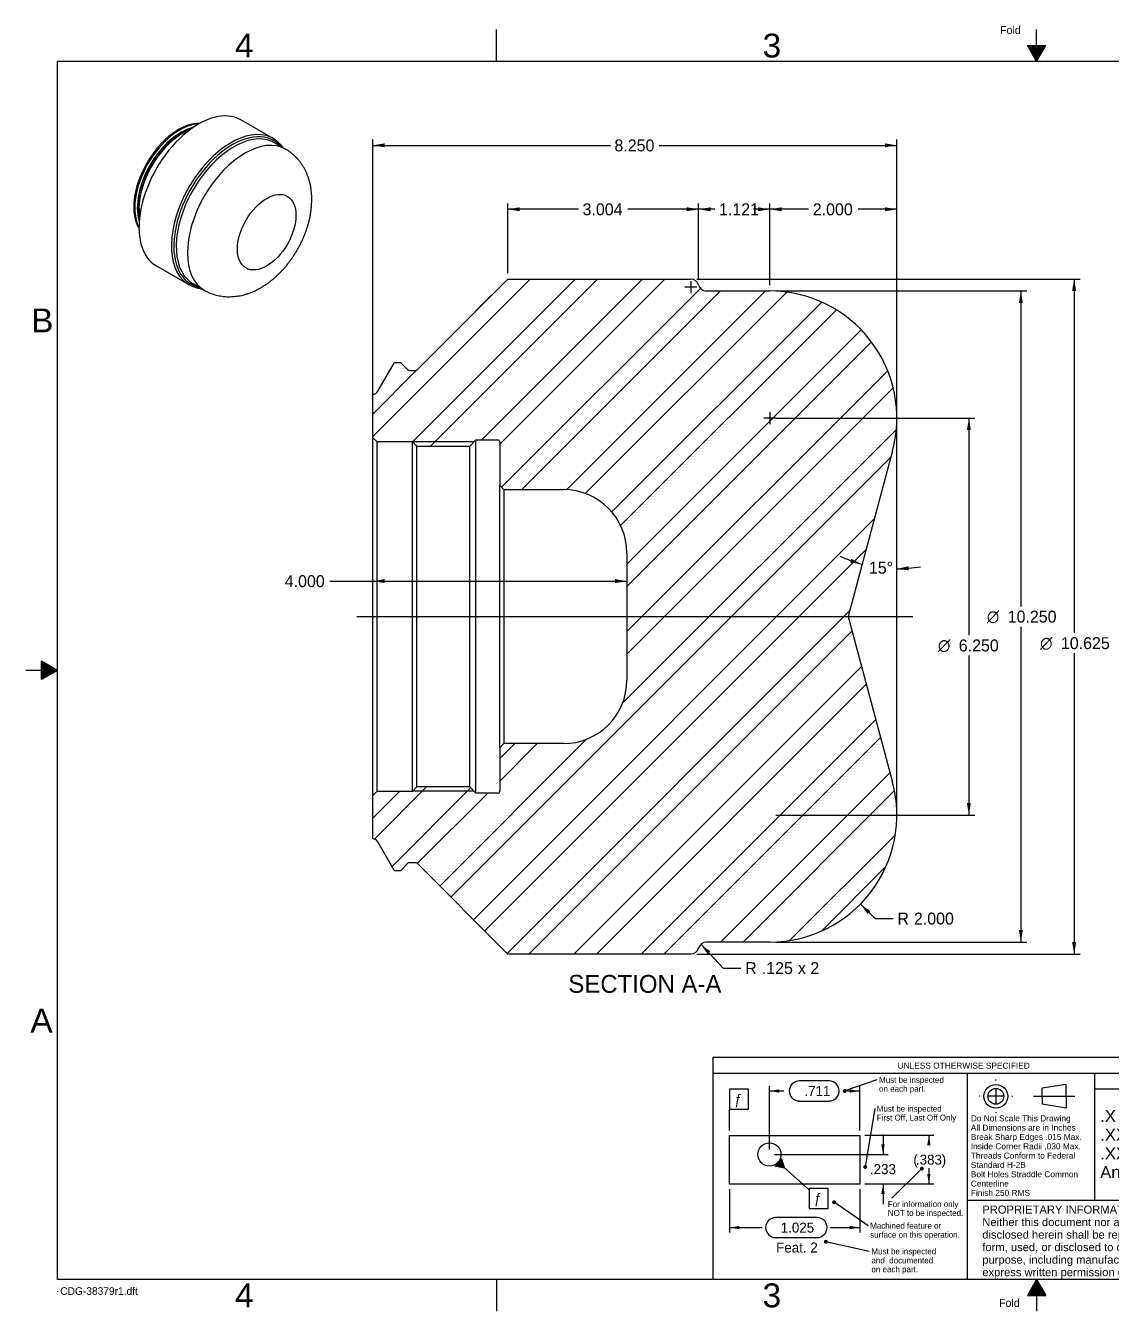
# Model space of a CAD drawing. Header units: inches. Extents: x 0.5 to 16.5, y 0.5 to 10.6.
# Drawn here: x 0.54 to 9.1, y 0.46 to 10.58 of the extents above; entities that cross this region are included whole.
import ezdxf
from ezdxf.enums import TextEntityAlignment as Align
from ezdxf.lldxf.tags import DXFTag

# ---------------------------------------------------------------- set-up
doc = ezdxf.new("R2010")
doc.units = ezdxf.units.IN
doc.header["$MEASUREMENT"] = 0
doc.layers.add('CDG-38379R1', color=7, linetype='Continuous')
doc.layers.add('Default', color=7, linetype='Continuous')
doc.styles.add('SEACAD_Arial', font='arial.ttf')
doc.styles.add('SEACAD_Solid_Edge_ANSI', font='seans.ttf')
doc.styles.add('SEACAD_Solid_Edge_ANSI1_Symbols', font='semeca1.ttf')
tags = doc.linetypes.add('CENTER2', pattern=[1.125, 0.75, -0.125, 0.125, -0.125]).pattern_tags.tags
tags[10:11] = [DXFTag(74, 4), DXFTag(75, 0), DXFTag(340, '0'), DXFTag(46, 0.0), DXFTag(50, 0.0), DXFTag(44, 0.0), DXFTag(45, 0.0)]
tags[8:9] = [DXFTag(74, 4), DXFTag(75, 0), DXFTag(340, '0'), DXFTag(46, 0.0), DXFTag(50, 0.0), DXFTag(44, 0.0), DXFTag(45, 0.0)]
tags[6:7] = [DXFTag(74, 4), DXFTag(75, 0), DXFTag(340, '0'), DXFTag(46, 0.0), DXFTag(50, 0.0), DXFTag(44, 0.0), DXFTag(45, 0.0)]
tags[4:5] = [DXFTag(74, 4), DXFTag(75, 0), DXFTag(340, '0'), DXFTag(46, 0.0), DXFTag(50, 0.0), DXFTag(44, 0.0), DXFTag(45, 0.0)]
tags = doc.linetypes.add('HIDDEN2', pattern=[0.1875, 0.125, -0.0625]).pattern_tags.tags
tags[6:7] = [DXFTag(74, 4), DXFTag(75, 0), DXFTag(340, '0'), DXFTag(46, 0.0), DXFTag(50, 0.0), DXFTag(44, 0.0), DXFTag(45, 0.0)]
tags[4:5] = [DXFTag(74, 4), DXFTag(75, 0), DXFTag(340, '0'), DXFTag(46, 0.0), DXFTag(50, 0.0), DXFTag(44, 0.0), DXFTag(45, 0.0)]
doc.dimstyles.new('ANSI', dxfattribs={"dimtxt": 0.094, "dimasz": 0.094, "dimexe": 0.047, "dimexo": 0.047, "dimgap": 0.047, "dimtad": 0, "dimtih": 1, "dimtoh": 1, "dimdec": 3, "dimlfac": 2, "dimzin": 4, "dimdsep": 46, "dimtxsty": 'SEACAD_Solid_Edge_ANSI', "dimblk1": '_SE_FILLED', "dimblk2": '_SE_FILLED', "dimsah": 1, "dimcen": 0.047, "dimadec": 0, "dimazin": 0, "dimtfac": 1, "dimtdec": 3, "dimtofl": 0, "dimtmove": 0, "dimatfit": 3, "dimfxl": 0, "dimtolj": 1, "dimtzin": 4, "dimarcsym": 0})

# ---------------------------------------------------------------- blocks, each defined once
blk = doc.blocks.new('SEANNOT_GROUP')
at = {"layer": 'Default', "color": 7, "linetype": 'CENTER2'}
for p, q in [((6.401, 7.534), (6.401, 7.44)), ((6.448, 7.487), (6.354, 7.487))]:
    blk.add_line(p, q, dxfattribs=at)
blk = doc.blocks.new('SEANNOT_GROUP1')
at = {"layer": 'Default', "color": 7, "linetype": 'CENTER2'}
blk.add_line((3.151, 5.924), (7.526, 5.924), dxfattribs=at)
blk = doc.blocks.new('SEANNOT_GROUP2')
at = {"layer": 'Default', "color": 7, "linetype": 'CENTER2'}
for p, q in [((5.826, 8.518), (5.732, 8.518)), ((5.779, 8.565), (5.779, 8.471))]:
    blk.add_line(p, q, dxfattribs=at)
blk = doc.blocks.new('SE4')
at = {"layer": 'CDG-38379R1', "linetype": 'Continuous'}
h = blk.add_hatch(dxfattribs=at)
h.set_pattern_fill('ANSI32', angle=9e-06, style=0)
edge = h.paths.add_edge_path()
edge.add_line((3.623, 4.583), (3.588, 4.548))
edge.add_line((3.588, 4.548), (3.307, 4.548))
edge.add_line((3.307, 4.548), (3.276, 4.517))
edge.add_line((3.276, 4.517), (3.276, 4.174))
edge.add_arc((3.276, 4.127), 0.0469, 30, 90, ccw=False)
edge.add_line((3.316, 4.151), (3.447, 3.924))
edge.add_line((3.447, 3.924), (3.494, 3.924))
edge.add_line((3.494, 3.924), (3.552, 3.982))
edge.add_arc((3.563, 3.971), 0.0156, 90, 135, ccw=False)
edge.add_line((3.563, 3.987), (3.613, 3.987))
edge.add_arc((3.613, 3.971), 0.0156, 45, 90, ccw=False)
edge.add_line((3.624, 3.982), (4.338, 3.268))
edge.add_line((4.338, 3.268), (5.779, 3.268))
edge.add_arc((5.779, 3.331), 0.0625, 270, 345.5225)
edge.add_arc((5.901, 3.299), 0.0625, 90, 165.5225, ccw=False)
edge.add_line((5.901, 3.362), (6.401, 3.362))
edge.add_arc((6.401, 4.362), 1, 270, 375)
edge.add_line((7.366, 4.621), (7.017, 5.924))
edge.add_line((7.017, 5.924), (7.366, 7.228))
edge.add_arc((6.401, 7.487), 1, 345, 450)
edge.add_line((6.401, 8.487), (5.901, 8.487))
edge.add_arc((5.901, 8.549), 0.0625, 194.4775, 270, ccw=False)
edge.add_arc((5.779, 8.518), 0.0625, 14.4775, 90)
edge.add_line((5.779, 8.581), (4.338, 8.581))
edge.add_line((4.338, 8.581), (3.624, 7.866))
edge.add_arc((3.613, 7.877), 0.0156, 270, 315, ccw=False)
edge.add_line((3.613, 7.862), (3.563, 7.862))
edge.add_arc((3.563, 7.877), 0.0156, 225, 270, ccw=False)
edge.add_line((3.552, 7.866), (3.494, 7.924))
edge.add_line((3.494, 7.924), (3.447, 7.924))
edge.add_line((3.447, 7.924), (3.316, 7.698))
edge.add_arc((3.276, 7.721), 0.0469, 270, 330, ccw=False)
edge.add_line((3.276, 7.674), (3.276, 7.332))
edge.add_line((3.276, 7.332), (3.307, 7.301))
edge.add_line((3.307, 7.301), (3.588, 7.301))
edge.add_line((3.588, 7.301), (3.623, 7.266))
edge.add_line((3.623, 7.266), (4.039, 7.266))
edge.add_line((4.039, 7.266), (4.088, 7.315))
edge.add_line((4.088, 7.315), (4.26, 7.315))
edge.add_arc((4.26, 7.299), 0.0156, 0, 90, ccw=False)
edge.add_line((4.276, 7.299), (4.276, 6.956))
edge.add_line((4.276, 6.956), (4.307, 6.924))
edge.add_line((4.307, 6.924), (4.776, 6.924))
edge.add_arc((4.776, 6.424), 0.5, 0, 90, ccw=False)
edge.add_line((5.276, 6.424), (5.276, 5.424))
edge.add_arc((4.776, 5.424), 0.5, 270, 360, ccw=False)
edge.add_line((4.776, 4.924), (4.307, 4.924))
edge.add_line((4.307, 4.924), (4.276, 4.893))
edge.add_line((4.276, 4.893), (4.276, 4.549))
edge.add_arc((4.26, 4.549), 0.0156, 270, 360, ccw=False)
edge.add_line((4.26, 4.534), (4.088, 4.534))
edge.add_line((4.088, 4.534), (4.039, 4.583))
edge.add_line((4.039, 4.583), (3.623, 4.583))
at = {"layer": 'CDG-38379R1', "color": 7, "linetype": 'Continuous'}
for p, q in [((3.624, 7.866), (4.338, 8.581)), ((4.338, 8.581), (5.779, 8.581)), ((5.901, 8.487), (6.401, 8.487)), ((3.316, 7.698), (3.447, 7.924)), ((3.447, 7.924), (3.494, 7.924)), ((3.494, 7.924), (3.552, 7.866)), ((3.563, 7.862), (3.613, 7.862)), ((3.276, 7.332), (3.276, 7.674)), ((7.401, 4.362), (7.401, 7.487)), ((3.276, 4.517), (3.276, 7.332)), ((3.307, 7.301), (3.276, 7.332)), ((3.307, 7.301), (3.307, 4.548)), ((3.307, 7.301), (3.588, 7.301)), ((3.588, 4.548), (3.588, 7.301)), ((3.588, 7.301), (3.623, 7.266)), ((4.039, 7.266), (4.088, 7.315)), ((4.088, 4.534), (4.088, 7.315)), ((4.088, 7.315), (4.26, 7.315)), ((4.276, 7.299), (4.276, 6.956)), ((3.623, 4.583), (3.623, 7.266)), ((3.623, 7.266), (4.039, 7.266)), ((4.039, 4.583), (4.039, 7.266)), ((7.366, 7.228), (7.017, 5.924)), ((4.276, 4.893), (4.276, 6.956)), ((4.307, 6.924), (4.276, 6.956)), ((4.307, 6.924), (4.307, 4.924)), ((4.307, 6.924), (4.776, 6.924)), ((5.276, 6.424), (5.276, 5.424)), ((7.017, 5.924), (7.366, 4.621)), ((4.276, 4.893), (4.307, 4.924)), ((4.276, 4.893), (4.276, 4.549)), ((4.776, 4.924), (4.307, 4.924)), ((3.623, 4.583), (3.588, 4.548)), ((4.039, 4.583), (3.623, 4.583)), ((4.088, 4.534), (4.039, 4.583)), ((3.276, 4.517), (3.307, 4.548)), ((3.276, 4.174), (3.276, 4.517)), ((3.588, 4.548), (3.307, 4.548)), ((4.26, 4.534), (4.088, 4.534)), ((3.447, 3.924), (3.316, 4.151)), ((3.552, 3.982), (3.494, 3.924)), ((3.613, 3.987), (3.563, 3.987)), ((4.338, 3.268), (3.624, 3.982)), ((3.494, 3.924), (3.447, 3.924)), ((6.401, 3.362), (5.901, 3.362)), ((5.779, 3.268), (4.338, 3.268))]:
    blk.add_line(p, q, dxfattribs=at)
at = {"layer": 'CDG-38379R1', "color": 7, "linetype": 'HIDDEN2'}
for p, q in [((4.072, 7.299), (3.589, 7.299)), ((4.072, 4.549), (3.589, 4.549))]:
    blk.add_line(p, q, dxfattribs=at)
at = {"layer": 'CDG-38379R1', "color": 7, "linetype": 'Continuous'}
for centre, radius, start, end in [((5.779, 8.518), 0.0625, 14.4775, 90), ((5.901, 8.549), 0.0625, 194.4775, 270), ((6.401, 7.487), 1, 345, 90), ((3.563, 7.877), 0.0156, 225, 270), ((3.613, 7.877), 0.0156, 270, 315), ((3.276, 7.721), 0.0469, 270, 330), ((4.26, 7.299), 0.0156, 0, 90), ((4.776, 6.424), 0.5, 0, 90), ((4.776, 5.424), 0.5, 270, 360), ((6.401, 4.362), 1, 270, 15), ((4.26, 4.549), 0.0156, 270, 0), ((3.276, 4.127), 0.0469, 30, 90), ((3.563, 3.971), 0.0156, 90, 135), ((3.613, 3.971), 0.0156, 45, 90), ((5.901, 3.299), 0.0625, 90, 165.5225), ((5.779, 3.331), 0.0625, 270, 345.5225)]:
    blk.add_arc(centre, radius, start, end, dxfattribs=at)
blk = doc.blocks.new('DMBLK1')
at = {"layer": 'Default', "linetype": 'Continuous'}
for points in [[(7.033, 6.349), (7.127, 6.336), (7.042, 6.379)], [(7.494, 6.32), (7.401, 6.3), (7.495, 6.288)]]:
    blk.add_hatch(color=7, dxfattribs=at).paths.add_polyline_path(points)
at = {"layer": 'Default', "color": 7, "linetype": 'Continuous'}
for start, end in [(244.7944, 255), (270, 280.2056)]:
    blk.add_arc((7.401, 7.355), 1.055, start, end, dxfattribs=at)
at = {"layer": 'Default', "color": 7, "linetype": 'Continuous', "style": 'SEACAD_Solid_Edge_ANSI'}
blk.add_text('15°', height=0.094, dxfattribs=at).set_placement((7.181, 6.356), align=Align.TOP_LEFT)
blk = doc.blocks.new('_SE_FILLED')
at = {"color": 0}
blk.add_line((0, 0), (-1, 0), dxfattribs=at)
blk.add_solid([(0, 0), (-1, -0.1665), (-1, 0.1665), (0, 0)], dxfattribs=at)
blk = doc.blocks.new('GDimGGroup')
at = {"layer": 'Default', "linetype": 'Continuous'}
for points in [[(7.983, 7.393), (7.968, 7.487), (7.952, 7.393)], [(7.983, 4.456), (7.952, 4.456), (7.968, 4.362)]]:
    blk.add_hatch(color=7, dxfattribs=at).paths.add_polyline_path(points)
at = {"layer": 'Default', "color": 7, "linetype": 'Continuous'}
for p, q in [((6.448, 7.487), (8.015, 7.487)), ((7.968, 7.487), (7.968, 5.777)), ((7.968, 5.617), (7.968, 4.362)), ((6.448, 4.362), (8.015, 4.362))]:
    blk.add_line(p, q, dxfattribs=at)
for s, style, p in [('O', 'SEACAD_Solid_Edge_ANSI1_Symbols', (7.724, 5.744)), ('6.250', 'SEACAD_Solid_Edge_ANSI', (7.888, 5.744))]:
    blk.add_text(s, height=0.094, dxfattribs=dict(at, style=style)).set_placement(p, align=Align.TOP_LEFT)
blk = doc.blocks.new('GDimGGroup1')
at = {"layer": 'Default', "linetype": 'Continuous'}
for points in [[(8.392, 8.393), (8.377, 8.487), (8.361, 8.393)], [(8.392, 3.456), (8.361, 3.456), (8.377, 3.362)]]:
    blk.add_hatch(color=7, dxfattribs=at).paths.add_polyline_path(points)
at = {"layer": 'Default', "color": 7, "linetype": 'Continuous'}
for p, q in [((6.448, 8.487), (8.424, 8.487)), ((8.377, 8.487), (8.377, 6.004)), ((8.377, 5.844), (8.377, 3.362)), ((6.448, 3.362), (8.424, 3.362))]:
    blk.add_line(p, q, dxfattribs=at)
for s, style, p in [('O', 'SEACAD_Solid_Edge_ANSI1_Symbols', (8.109, 5.971)), ('10.250', 'SEACAD_Solid_Edge_ANSI', (8.273, 5.971))]:
    blk.add_text(s, height=0.094, dxfattribs=dict(at, style=style)).set_placement(p, align=Align.TOP_LEFT)
blk = doc.blocks.new('DMBLK2')
at = {"layer": 'Default', "linetype": 'Continuous'}
blk.add_hatch(color=7, dxfattribs=at).paths.add_polyline_path([(5.911, 3.266), (5.933, 3.287), (5.858, 3.345)])
at = {"layer": 'Default', "color": 7, "linetype": 'Continuous'}
for q in [(5.858, 3.345), (6.174, 3.157)]:
    blk.add_line((6.033, 3.157), q, dxfattribs=at)
at = {"layer": 'Default', "color": 7, "linetype": 'Continuous', "style": 'SEACAD_Solid_Edge_ANSI'}
for s, p in [('R', (6.207, 3.204)), ('.125', (6.338, 3.204)), ('x 2', (6.622, 3.204))]:
    blk.add_text(s, height=0.094, dxfattribs=at).set_placement(p, align=Align.TOP_LEFT)
blk = doc.blocks.new('DMBLK3')
at = {"layer": 'Default', "linetype": 'Continuous'}
blk.add_hatch(color=7, dxfattribs=at).paths.add_polyline_path([(7.192, 3.606), (7.114, 3.661), (7.17, 3.584)])
at = {"layer": 'Default', "color": 7, "linetype": 'Continuous'}
for p, q in [((7.114, 3.661), (7.231, 3.547)), ((7.231, 3.547), (7.372, 3.547))]:
    blk.add_line(p, q, dxfattribs=at)
at = {"layer": 'Default', "color": 7, "linetype": 'Continuous', "style": 'SEACAD_Solid_Edge_ANSI'}
for s, p in [('R', (7.405, 3.594)), ('2.000', (7.535, 3.594))]:
    blk.add_text(s, height=0.094, dxfattribs=at).set_placement(p, align=Align.TOP_LEFT)
blk = doc.blocks.new('SE5')
at = {"layer": 'CDG-38379R1', "color": 7, "linetype": 'Continuous'}
for p, q in [((2.492, 9.687), (2.237, 9.834)), ((1.905, 9.801), (1.779, 9.728)), ((2.59, 9.603), (2.502, 9.654)), ((1.436, 9.134), (1.436, 8.988)), ((1.573, 8.684), (1.828, 8.537)), ((1.861, 8.545), (1.95, 8.494))]:
    blk.add_line(p, q, dxfattribs=at)
for centre, major_axis, start_param, end_param in [((1.905, 9.259), (0.332, 0.575), 0, 3.141593), ((1.748, 9.35), (0.25, 0.433), 0.295411, 2.846182), ((1.756, 9.345), (0.25, 0.433), 0.348928, 2.792664), ((1.766, 9.339), (-0.243, -0.42), 3.654505, 5.770272), ((1.768, 9.338), (0.242, 0.419), 0.544325, 2.597267), ((1.777, 9.333), (-0.242, -0.419), 3.845231, 5.579546), ((1.779, 9.332), (0.243, 0.42), 0.785398, 2.356194), ((2.16, 9.112), (-0.332, -0.575), 3.197977, 6.22291), ((2.182, 9.099), (0.32, 0.555), 0.058104, 3.086216), ((2.171, 9.106), (0.326, 0.565), 0, 3.331425), ((2.27, 9.048), (0.32, 0.555), 0.000075, 3.141604), ((2.16, 9.112), (-0.332, -0.575), 3.080932, 3.197977), ((2.182, 9.099), (0.32, 0.555), 0, 0.058104), ((2.171, 9.106), (0.326, 0.565), 6.093353, 6.283185), ((2.16, 9.112), (-0.332, -0.575), 6.22291, 6.283185), ((2.16, 9.112), (-0.332, -0.575), 0, 0.057857), ((2.182, 9.099), (0.32, 0.555), 3.086216, 3.141593)]:
    blk.add_ellipse(centre, major_axis=major_axis, ratio=0.57735, start_param=start_param, end_param=end_param, dxfattribs=at)
blk.add_ellipse((2.441, 8.95), major_axis=(0.163, 0.282), ratio=0.57735, dxfattribs=at)
for points, knots in [([(2.57, 9.615), (2.567, 9.619), (2.561, 9.627), (2.551, 9.639), (2.539, 9.651), (2.527, 9.663), (2.518, 9.67), (2.513, 9.673), (2.513, 9.674)], [0.93350471, 0.93350471, 0.93350471, 0.93350471, 0.94334354, 0.95735259, 0.97132362, 0.98525896, 0.99916335, 1, 1, 1, 1]), ([(2.796, 9.208), (2.796, 9.214), (2.796, 9.227), (2.795, 9.25), (2.792, 9.276), (2.789, 9.301), (2.784, 9.326), (2.778, 9.351), (2.771, 9.374), (2.763, 9.397), (2.754, 9.419), (2.744, 9.441), (2.732, 9.461), (2.72, 9.48), (2.707, 9.499), (2.693, 9.517), (2.679, 9.533), (2.663, 9.549), (2.647, 9.563), (2.63, 9.577), (2.613, 9.589), (2.599, 9.598), (2.592, 9.602), (2.59, 9.603)], [0, 0, 0, 0, 0.032822, 0.088241, 0.143543, 0.198421, 0.252754, 0.306445, 0.359423, 0.411648, 0.463109, 0.513816, 0.563802, 0.613109, 0.661793, 0.70991, 0.757521, 0.804688, 0.851471, 0.897932, 0.944129, 0.990122, 1, 1, 1, 1]), ([(1.95, 8.494), (1.955, 8.49), (1.966, 8.484), (1.985, 8.475), (2.004, 8.467), (2.025, 8.46), (2.045, 8.454), (2.066, 8.45), (2.087, 8.446), (2.109, 8.443), (2.13, 8.442), (2.152, 8.442), (2.174, 8.443), (2.197, 8.445), (2.219, 8.448), (2.242, 8.452), (2.264, 8.458), (2.287, 8.464), (2.31, 8.472), (2.332, 8.481), (2.355, 8.492), (2.378, 8.503), (2.4, 8.516), (2.422, 8.53), (2.444, 8.544), (2.466, 8.56), (2.487, 8.577), (2.507, 8.594), (2.527, 8.613), (2.547, 8.632), (2.566, 8.652), (2.584, 8.673), (2.602, 8.694), (2.619, 8.716), (2.635, 8.738), (2.651, 8.761), (2.666, 8.785), (2.681, 8.808), (2.694, 8.833), (2.707, 8.857), (2.719, 8.882), (2.731, 8.908), (2.741, 8.934), (2.751, 8.96), (2.76, 8.986), (2.768, 9.012), (2.775, 9.039), (2.781, 9.066), (2.786, 9.092), (2.79, 9.119), (2.793, 9.146), (2.795, 9.173), (2.796, 9.194), (2.796, 9.205), (2.796, 9.208)], [0, 0, 0, 0, 0.014603, 0.031789, 0.048959, 0.066135, 0.083338, 0.100594, 0.117925, 0.135356, 0.152912, 0.170617, 0.188497, 0.206574, 0.224872, 0.243409, 0.262202, 0.281258, 0.300582, 0.320164, 0.339991, 0.360035, 0.380263, 0.400637, 0.421116, 0.441658, 0.462225, 0.482781, 0.503307, 0.523788, 0.544217, 0.564591, 0.584912, 0.605185, 0.625418, 0.645619, 0.665798, 0.685967, 0.706138, 0.72632, 0.746524, 0.766761, 0.787044, 0.807384, 0.827792, 0.848276, 0.868843, 0.889498, 0.910241, 0.931066, 0.951963, 0.972913, 0.993883, 1, 1, 1, 1]), ([(1.849, 8.526), (1.852, 8.525), (1.86, 8.521), (1.875, 8.516), (1.891, 8.511), (1.908, 8.508), (1.921, 8.506), (1.928, 8.506), (1.929, 8.505)], [0, 0, 0, 0, 0.00902627, 0.02289465, 0.03678049, 0.05069191, 0.06463501, 0.06748329, 0.06748329, 0.06748329, 0.06748329])]:
    blk.add_open_spline(points, degree=3, knots=knots, dxfattribs=at)
blk = doc.blocks.new('GDimGGroup2')
at = {"layer": 'Default', "linetype": 'Continuous'}
for points in [[(8.812, 8.487), (8.796, 8.581), (8.78, 8.487)], [(8.812, 3.362), (8.78, 3.362), (8.796, 3.268)]]:
    blk.add_hatch(color=7, dxfattribs=at).paths.add_polyline_path(points)
at = {"layer": 'Default', "color": 7, "linetype": 'Continuous'}
for p, q in [((5.826, 8.581), (8.843, 8.581)), ((8.796, 8.581), (8.796, 5.795)), ((8.796, 5.635), (8.796, 3.268)), ((5.826, 3.268), (8.843, 3.268))]:
    blk.add_line(p, q, dxfattribs=at)
for s, style, p in [('O', 'SEACAD_Solid_Edge_ANSI1_Symbols', (8.528, 5.762)), ('10.625', 'SEACAD_Solid_Edge_ANSI', (8.692, 5.762))]:
    blk.add_text(s, height=0.094, dxfattribs=dict(at, style=style)).set_placement(p, align=Align.TOP_LEFT)
blk = doc.blocks.new('DMBLK4')
at = {"layer": 'Default', "linetype": 'Continuous'}
for points in [[(6.495, 9.146), (6.401, 9.13), (6.495, 9.115)], [(7.307, 9.146), (7.307, 9.115), (7.401, 9.13)]]:
    blk.add_hatch(color=7, dxfattribs=at).paths.add_polyline_path(points)
at = {"layer": 'Default', "color": 7, "linetype": 'Continuous'}
for p, q in [((6.401, 8.534), (6.401, 9.177)), ((6.706, 9.13), (6.401, 9.13)), ((7.401, 9.13), (7.095, 9.13)), ((7.401, 7.534), (7.401, 9.177))]:
    blk.add_line(p, q, dxfattribs=at)
at = {"layer": 'Default', "color": 7, "linetype": 'Continuous', "style": 'SEACAD_Solid_Edge_ANSI'}
blk.add_text('2.000', height=0.094, dxfattribs=at).set_placement((6.739, 9.177), align=Align.TOP_LEFT)
blk = doc.blocks.new('DMBLK5')
at = {"layer": 'Default', "linetype": 'Continuous'}
for points in [[(5.934, 9.146), (5.84, 9.13), (5.934, 9.115)], [(6.307, 9.146), (6.307, 9.115), (6.401, 9.13)]]:
    blk.add_hatch(color=7, dxfattribs=at).paths.add_polyline_path(points)
at = {"layer": 'Default', "color": 7, "linetype": 'Continuous'}
for p, q in [((5.84, 8.581), (5.84, 9.177)), ((5.968, 9.13), (5.84, 9.13)), ((6.401, 9.13), (6.272, 9.13)), ((6.401, 8.534), (6.401, 9.177))]:
    blk.add_line(p, q, dxfattribs=at)
at = {"layer": 'Default', "color": 7, "linetype": 'Continuous', "style": 'SEACAD_Solid_Edge_ANSI'}
blk.add_text('1.121', height=0.094, dxfattribs=at).set_placement((6.001, 9.177), align=Align.TOP_LEFT)
blk = doc.blocks.new('DMBLK6')
at = {"layer": 'Default', "linetype": 'Continuous'}
for points in [[(4.432, 9.146), (4.338, 9.13), (4.432, 9.115)], [(5.746, 9.146), (5.746, 9.115), (5.84, 9.13)]]:
    blk.add_hatch(color=7, dxfattribs=at).paths.add_polyline_path(points)
at = {"layer": 'Default', "color": 7, "linetype": 'Continuous'}
for p, q in [((4.338, 8.628), (4.338, 9.177)), ((4.894, 9.13), (4.338, 9.13)), ((5.84, 9.13), (5.284, 9.13)), ((5.84, 8.581), (5.84, 9.177))]:
    blk.add_line(p, q, dxfattribs=at)
at = {"layer": 'Default', "color": 7, "linetype": 'Continuous', "style": 'SEACAD_Solid_Edge_ANSI'}
blk.add_text('3.004', height=0.094, dxfattribs=at).set_placement((4.927, 9.177), align=Align.TOP_LEFT)
blk = doc.blocks.new('DMBLK7')
at = {"layer": 'Default', "linetype": 'Continuous'}
for points in [[(3.37, 9.649), (3.276, 9.633), (3.37, 9.618)], [(7.307, 9.649), (7.307, 9.618), (7.401, 9.633)]]:
    blk.add_hatch(color=7, dxfattribs=at).paths.add_polyline_path(points)
at = {"layer": 'Default', "color": 7, "linetype": 'Continuous'}
for p, q in [((3.276, 7.379), (3.276, 9.68)), ((3.276, 9.633), (5.146, 9.633)), ((5.531, 9.633), (7.401, 9.633)), ((7.401, 7.534), (7.401, 9.68))]:
    blk.add_line(p, q, dxfattribs=at)
at = {"layer": 'Default', "color": 7, "linetype": 'Continuous', "style": 'SEACAD_Solid_Edge_ANSI'}
blk.add_text('8.250', height=0.094, dxfattribs=at).set_placement((5.178, 9.68), align=Align.TOP_LEFT)
blk = doc.blocks.new('DMBLK8')
at = {"layer": 'Default', "linetype": 'Continuous'}
for points in [[(3.37, 6.188), (3.37, 6.219), (3.276, 6.203)], [(5.182, 6.188), (5.276, 6.203), (5.182, 6.219)]]:
    blk.add_hatch(color=7, dxfattribs=at).paths.add_polyline_path(points)
at = {"layer": 'Default', "color": 7, "linetype": 'Continuous'}
blk.add_line((2.939, 6.203), (5.276, 6.203), dxfattribs=at)
at = {"layer": 'Default', "color": 7, "linetype": 'Continuous', "style": 'SEACAD_Solid_Edge_ANSI'}
blk.add_text('4.000', height=0.094, dxfattribs=at).set_placement((2.583, 6.25), align=Align.TOP_LEFT)
blk = doc.blocks.new('SEANNOT_GROUP6')
at = {"layer": 'Default', "color": 7, "linetype": 'Continuous', "style": 'SEACAD_Solid_Edge_ANSI'}
blk.add_text('Fold', height=0.0625, dxfattribs=at).set_placement((8.205, 0.553), align=Align.TOP_LEFT)
blk = doc.blocks.new('SEANNOT_GROUP14')
at = {"layer": 'Default', "color": 7, "linetype": 'Continuous', "style": 'SEACAD_Arial'}
blk.add_text('4', height=0.188, dxfattribs=at).set_placement((2.191, 0.675), align=Align.TOP_LEFT)
blk = doc.blocks.new('SEANNOT_GROUP15')
at = {"layer": 'Default', "color": 7, "linetype": 'Continuous', "style": 'SEACAD_Arial'}
blk.add_text('A', height=0.188, dxfattribs=at).set_placement((0.581, 2.838), align=Align.TOP_LEFT)
blk = doc.blocks.new('SEANNOT_GROUP18')
at = {"layer": 'Default', "color": 7, "linetype": 'Continuous', "style": 'SEACAD_Arial'}
blk.add_text('3', height=0.188, dxfattribs=at).set_placement((6.344, 10.513), align=Align.TOP_LEFT)
blk = doc.blocks.new('SEANNOT_GROUP19')
at = {"layer": 'Default', "color": 7, "linetype": 'Continuous', "style": 'SEACAD_Arial'}
blk.add_text('4', height=0.188, dxfattribs=at).set_placement((2.191, 10.513), align=Align.TOP_LEFT)
blk = doc.blocks.new('SEANNOT_GROUP20')
at = {"layer": 'Default', "color": 7, "linetype": 'Continuous', "style": 'SEACAD_Arial'}
blk.add_text('B', height=0.188, dxfattribs=at).set_placement((0.587, 8.349), align=Align.TOP_LEFT)
blk = doc.blocks.new('SEANNOT_GROUP22')
at = {"layer": 'Default', "color": 7, "linetype": 'Continuous', "style": 'SEACAD_Solid_Edge_ANSI'}
blk.add_text('Fold', height=0.0625, dxfattribs=at).set_placement((8.205, 0.553), align=Align.TOP_LEFT)
blk = doc.blocks.new('SEANNOT_GROUP26')
at = {"layer": 'Default', "color": 7, "linetype": 'Continuous', "style": 'SEACAD_Solid_Edge_ANSI'}
blk.add_text('Fold', height=0.0625, dxfattribs=at).set_placement((8.213, 10.572), align=Align.TOP_LEFT)
blk = doc.blocks.new('SEANNOT_GROUP27')
at = {"layer": 'Default', "color": 7, "linetype": 'Continuous', "style": 'SEACAD_Arial'}
blk.add_text('3', height=0.188, dxfattribs=at).set_placement((6.344, 0.675), align=Align.TOP_LEFT)
blk = doc.blocks.new('SEANNOT_GROUP32')
at = {"layer": 'Default', "color": 7, "linetype": 'Continuous'}
blk.add_lwpolyline([(0.795, 0.615), (0.795, 0.61)], dxfattribs=at)
at = {"layer": 'Default', "color": 7, "linetype": 'Continuous', "style": 'SEACAD_Solid_Edge_ANSI'}
blk.add_text('CDG-38379r1.dft', height=0.06, dxfattribs=at).set_placement((0.816, 0.645), align=Align.TOP_LEFT)
blk = doc.blocks.new('SEANNOT_GROUP35')
at = {"layer": 'Default', "linetype": 'Continuous'}
h = blk.add_hatch(color=7, dxfattribs=at)
edge = h.paths.add_edge_path()
edge.add_ellipse((3.451, 1.002), major_axis=(0.0157, 0), ratio=1, start_angle=0, end_angle=360)
at = {"layer": 'Default', "color": 7, "linetype": 'Continuous'}
blk.add_lwpolyline([(3.718, 0.817), (3.451, 1.002)], dxfattribs=at)
at = {"layer": 'Default', "color": 7, "linetype": 'Continuous', "style": 'SEACAD_Solid_Edge_ANSI'}
for s, p in [('Machined feature or', (3.735, 0.841)), ('surface on this operation.', (3.735, 0.77))]:
    blk.add_text(s, height=0.047, dxfattribs=at).set_placement(p, align=Align.TOP_LEFT)
blk = doc.blocks.new('SEANNOT_GROUP36')
at = {"layer": 'Default', "linetype": 'Continuous'}
h = blk.add_hatch(color=7, dxfattribs=at)
edge = h.paths.add_edge_path()
edge.add_ellipse((3.386, 0.691), major_axis=(0.0157, 0), ratio=1, start_angle=0, end_angle=360)
at = {"layer": 'Default', "color": 7, "linetype": 'Continuous'}
blk.add_lwpolyline([(3.728, 0.615), (3.386, 0.691)], dxfattribs=at)
at = {"layer": 'Default', "color": 7, "linetype": 'Continuous', "style": 'SEACAD_Solid_Edge_ANSI'}
for s, p in [('Must be inspected ', (3.745, 0.639)), ('and  documented ', (3.745, 0.568)), ('on each part.', (3.745, 0.498))]:
    blk.add_text(s, height=0.047, dxfattribs=at).set_placement(p, align=Align.TOP_LEFT)
blk = doc.blocks.new('SEANNOT_GROUP37')
at = {"layer": 'Default', "linetype": 'Continuous'}
h = blk.add_hatch(color=7, dxfattribs=at)
edge = h.paths.add_edge_path()
edge.add_ellipse((3.535, 1.878), major_axis=(0.0157, 0), ratio=1, start_angle=0, end_angle=360)
at = {"layer": 'Default', "color": 7, "linetype": 'Continuous'}
blk.add_lwpolyline([(3.788, 1.966), (3.535, 1.878)], dxfattribs=at)
at = {"layer": 'Default', "color": 7, "linetype": 'Continuous', "style": 'SEACAD_Solid_Edge_ANSI'}
for s, p in [('Must be inspected', (3.805, 1.989)), ('on each part.', (3.805, 1.919))]:
    blk.add_text(s, height=0.047, dxfattribs=at).set_placement(p, align=Align.TOP_LEFT)
blk = doc.blocks.new('SEANNOT_GROUP38')
at = {"layer": 'Default', "linetype": 'Continuous'}
h = blk.add_hatch(color=7, dxfattribs=at)
edge = h.paths.add_edge_path()
edge.add_ellipse((4.142, 1.267), major_axis=(0.0157, 0), ratio=1, start_angle=0, end_angle=360)
at = {"layer": 'Default', "color": 7, "linetype": 'Continuous'}
blk.add_lwpolyline([(3.906, 1.035), (4.142, 1.267)], dxfattribs=at)
at = {"layer": 'Default', "color": 7, "linetype": 'Continuous', "style": 'SEACAD_Solid_Edge_ANSI'}
for s, p in [('For information only', (3.874, 1.011)), ('NOT to be inspected.', (3.874, 0.941))]:
    blk.add_text(s, height=0.047, dxfattribs=at).set_placement(p, align=Align.TOP_LEFT)
blk = doc.blocks.new('SEANNOT_GROUP39')
at = {"layer": 'Default', "color": 7, "linetype": 'Continuous'}
blk.add_line((2.628, 1.568), (2.628, 1.734), dxfattribs=at)
blk.add_lwpolyline([(2.628, 1.892), (2.628, 1.734), (2.778, 1.734), (2.778, 1.892), (2.628, 1.892)], dxfattribs=at)
at = {"layer": 'Default', "color": 7, "linetype": 'Continuous', "style": 'SEACAD_Solid_Edge_ANSI'}
blk.add_text('ƒ', height=0.0787, dxfattribs=at).set_placement((2.667, 1.852), align=Align.TOP_LEFT)
blk = doc.blocks.new('SEANNOT_GROUP40')
at = {"layer": 'Default', "linetype": 'Continuous'}
blk.add_hatch(color=7, dxfattribs=at).paths.add_polyline_path([(3.04, 1.352), (2.98, 1.284), (3.069, 1.266)])
at = {"layer": 'Default', "color": 7, "linetype": 'Continuous'}
for points in [[(3.255, 1.099), (3.01, 1.318)], [(3.255, 1.111), (3.255, 0.954), (3.405, 0.954), (3.405, 1.111), (3.255, 1.111)]]:
    blk.add_lwpolyline(points, dxfattribs=at)
at = {"layer": 'Default', "color": 7, "linetype": 'Continuous', "style": 'SEACAD_Solid_Edge_ANSI'}
blk.add_text('ƒ', height=0.0787, dxfattribs=at).set_placement((3.294, 1.072), align=Align.TOP_LEFT)
blk = doc.blocks.new('SEANNOT_GROUP41')
at = {"layer": 'Default', "linetype": 'Continuous'}
h = blk.add_hatch(color=7, dxfattribs=at)
edge = h.paths.add_edge_path()
edge.add_ellipse((3.696, 1.28), major_axis=(0.0157, 0), ratio=1, start_angle=0, end_angle=360)
at = {"layer": 'Default', "color": 7, "linetype": 'Continuous'}
blk.add_lwpolyline([(3.771, 1.739), (3.696, 1.28)], dxfattribs=at)
at = {"layer": 'Default', "color": 7, "linetype": 'Continuous', "style": 'SEACAD_Solid_Edge_ANSI'}
for s, p in [('Must be inspected', (3.787, 1.762)), ('First Off, Last Off Only', (3.787, 1.692))]:
    blk.add_text(s, height=0.047, dxfattribs=at).set_placement(p, align=Align.TOP_LEFT)
blk = doc.blocks.new('DMBLK9')
at = {"layer": 'Default', "linetype": 'Continuous'}
for points in [[(3.02, 1.891), (2.942, 1.878), (3.02, 1.865)], [(3.574, 1.891), (3.574, 1.865), (3.653, 1.878)]]:
    blk.add_hatch(color=7, dxfattribs=at).paths.add_polyline_path(points)
at = {"layer": 'Default', "color": 7, "linetype": 'Continuous'}
for p, q in [((3.412, 1.957), (3.177, 1.957)), ((2.942, 1.418), (2.942, 1.917)), ((2.942, 1.878), (3.055, 1.878)), ((3.552, 1.878), (3.653, 1.878)), ((3.653, 1.568), (3.653, 1.917)), ((3.177, 1.799), (3.412, 1.799))]:
    blk.add_line(p, q, dxfattribs=at)
for centre, start, end in [((3.177, 1.878), 90, 270), ((3.412, 1.878), 270, 90)]:
    blk.add_arc(centre, 0.0787, start, end, dxfattribs=at)
at = {"layer": 'Default', "color": 7, "linetype": 'Continuous', "style": 'SEACAD_Solid_Edge_ANSI'}
blk.add_text('.711', height=0.0787, dxfattribs=at).set_placement((3.217, 1.917), align=Align.TOP_LEFT)
blk = doc.blocks.new('DMBLK10')
at = {"layer": 'Default', "linetype": 'Continuous'}
for points in [[(4.21, 1.45), (4.197, 1.529), (4.184, 1.45)], [(4.21, 1.225), (4.184, 1.225), (4.197, 1.146)]]:
    blk.add_hatch(color=7, dxfattribs=at).paths.add_polyline_path(points)
at = {"layer": 'Default', "color": 7, "linetype": 'Continuous'}
for p, q in [((3.692, 1.529), (4.236, 1.529)), ((4.197, 1.529), (4.197, 1.481)), ((4.197, 1.27), (4.197, 1.146)), ((3.692, 1.146), (4.236, 1.146))]:
    blk.add_line(p, q, dxfattribs=at)
at = {"layer": 'Default', "color": 7, "linetype": 'Continuous', "style": 'SEACAD_Solid_Edge_ANSI'}
for s, p in [('(', (4.075, 1.377)), ('.383', (4.095, 1.377)), (')', (4.298, 1.377))]:
    blk.add_text(s, height=0.0787, dxfattribs=at).set_placement(p, align=Align.TOP_LEFT)
blk = doc.blocks.new('DMBLK11')
at = {"layer": 'Default', "linetype": 'Continuous'}
for points in [[(2.706, 0.79), (2.706, 0.816), (2.628, 0.803)], [(3.574, 0.79), (3.653, 0.803), (3.574, 0.816)]]:
    blk.add_hatch(color=7, dxfattribs=at).paths.add_polyline_path(points)
at = {"layer": 'Default', "color": 7, "linetype": 'Continuous'}
for p, q in [((2.628, 1.106), (2.628, 0.764)), ((3.653, 1.106), (3.653, 0.764)), ((3.317, 0.882), (2.991, 0.882)), ((2.628, 0.803), (2.885, 0.803)), ((2.991, 0.724), (3.317, 0.724)), ((3.423, 0.803), (3.653, 0.803))]:
    blk.add_line(p, q, dxfattribs=at)
for centre, start, end in [((2.991, 0.803), 90, 270), ((3.317, 0.803), 270, 90)]:
    blk.add_arc(centre, 0.0787, start, end, dxfattribs=at)
at = {"layer": 'Default', "color": 7, "linetype": 'Continuous', "style": 'SEACAD_Solid_Edge_ANSI'}
for s, p in [('1.025', (3.031, 0.842)), ('Feat. 2', (2.995, 0.685))]:
    blk.add_text(s, height=0.0787, dxfattribs=at).set_placement(p, align=Align.TOP_LEFT)
blk = doc.blocks.new('SEANNOT_GROUP42')
at = {"layer": 'Default', "color": 7, "linetype": 'CENTER2'}
blk.add_line((5.02, 1.836), (5.346, 1.836), dxfattribs=at)
blk = doc.blocks.new('SEANNOT_GROUP43')
at = {"layer": 'Default', "color": 7, "linetype": 'CENTER2'}
for p, q in [((4.724, 1.961), (4.724, 1.968)), ((4.599, 1.836), (4.593, 1.836)), ((4.787, 1.836), (4.662, 1.836)), ((4.724, 1.899), (4.724, 1.774)), ((4.849, 1.836), (4.856, 1.836)), ((4.724, 1.711), (4.724, 1.705))]:
    blk.add_line(p, q, dxfattribs=at)
blk = doc.blocks.new('SE6')
at = {"layer": 'Default', "color": 7, "linetype": 'Continuous'}
for p, q in [((5.277, 1.93), (5.089, 1.899)), ((5.277, 1.836), (5.277, 1.93)), ((5.089, 1.836), (5.089, 1.899)), ((5.089, 1.836), (5.089, 1.774)), ((5.277, 1.836), (5.277, 1.743)), ((5.277, 1.743), (5.089, 1.774))]:
    blk.add_line(p, q, dxfattribs=at)
for radius in [0.0937, 0.0625]:
    blk.add_circle((4.724, 1.836), radius, dxfattribs=at)
at = {"layer": 'Default'}
for name in ['SEANNOT_GROUP43', 'SEANNOT_GROUP42']:
    blk.add_blockref(name, (0, 0), dxfattribs=at)
blk = doc.blocks.new('DMBLK12')
at = {"layer": 'Default', "linetype": 'Continuous'}
for points in [[(3.849, 1.458), (3.823, 1.458), (3.836, 1.379)], [(3.849, 1.067), (3.836, 1.146), (3.823, 1.067)]]:
    blk.add_hatch(color=7, dxfattribs=at).paths.add_polyline_path(points)
at = {"layer": 'Default', "color": 7, "linetype": 'Continuous'}
for p, q in [((3.836, 1.536), (3.836, 1.379)), ((2.981, 1.379), (3.876, 1.379)), ((3.692, 1.146), (3.876, 1.146)), ((3.836, 1.146), (3.836, 0.988))]:
    blk.add_line(p, q, dxfattribs=at)
at = {"layer": 'Default', "color": 7, "linetype": 'Continuous', "style": 'SEACAD_Solid_Edge_ANSI'}
blk.add_text('.233', height=0.0787, dxfattribs=at).set_placement((3.733, 1.302), align=Align.TOP_LEFT)
blk = doc.blocks.new('SYMBOL_2')
at = {"layer": 'Default', "color": 7, "linetype": 'Continuous'}
for p, q in [((2.5, 0.3939), (2.5, 2.1439)), ((2.5, 2.1439), (6.5, 2.1439)), ((2.5, 2.0189), (6.5, 2.0189)), ((4.5, 0.3939), (4.5, 2.0189)), ((5.5, 2.0189), (5.5, 1.0189)), ((5.5, 1.8939), (6.5, 1.8939)), ((2.6276, 1.1458), (2.6276, 1.5289)), ((2.6276, 1.5289), (3.6526, 1.5289)), ((3.6526, 1.5289), (3.6526, 1.1458)), ((3.6526, 1.1458), (2.6276, 1.1458)), ((4.5, 1.0189), (6.5, 1.0189))]:
    blk.add_line(p, q, dxfattribs=at)
blk.add_circle((2.9417, 1.3788), 0.0914, dxfattribs=at)
at = {"layer": 'Default'}
for name in ['SEANNOT_GROUP37', 'SE6', 'SEANNOT_GROUP39', 'SEANNOT_GROUP41', 'SEANNOT_GROUP40', 'SEANNOT_GROUP38', 'SEANNOT_GROUP35', 'SEANNOT_GROUP36']:
    blk.add_blockref(name, (0, 0), dxfattribs=at)
at = {"layer": 'Default', "color": 7, "linetype": 'Continuous', "style": 'SEACAD_Arial'}
for s, height, p in [('UNLESS OTHERWISE SPECIFIED', 0.046875, (3.9507, 2.1013)), ('Tolerance', 0.04687, (5.8685, 1.9874)), ('.X        +/-.030"', 0.094, (5.5453, 1.7278)), ('Do Not Scale This Drawing', 0.046875, (4.5272, 1.6864)), ('All Dimensions are in Inches', 0.046875, (4.5272, 1.613)), ('Break Sharp Edges .015 Max.', 0.046875, (4.5272, 1.5397)), ('.XX      +/-.015"', 0.094, (5.5453, 1.5807)), ('Inside Corner Radii .030 Max.', 0.046875, (4.5272, 1.4663)), ('.XXX    +/-.005"', 0.094, (5.5453, 1.4336)), ('Threads Conform to Federal ', 0.046875, (4.5272, 1.3929)), ('Standard H-2B', 0.046875, (4.5272, 1.3196)), ('Bolt Holes Straddle Common ', 0.046875, (4.5272, 1.2462)), ("Angle    +/-30'", 0.094, (5.5453, 1.2864)), ('Centerline', 0.04687, (4.5272, 1.1728)), ('Finish 250 RMS', 0.046875, (4.5272, 1.0995)), ('PROPRIETARY INFORMATION of CCI, ', 0.063, (4.6174, 0.9762)), ('Neither this document nor any information', 0.063, (4.6174, 0.8776)), ('disclosed herein shall be reproduced in any', 0.063, (4.6174, 0.779)), ('form, used, or disclosed to others for any', 0.063, (4.6174, 0.6804)), ('purpose, including manufacturing, without the ', 0.063, (4.6174, 0.5818)), ('express written permission of CCI', 0.063, (4.6174, 0.4832))]:
    blk.add_text(s, height=height, dxfattribs=at).set_placement(p, align=Align.TOP_LEFT)
at = {"layer": 'Default', "color": 7, "linetype": 'Continuous'}
dim = blk.add_linear_dim(base=(3.6526, 1.8778), p1=(2.9417, 1.3788), p2=(3.6526, 1.5289), text='\\A1;<>', dimstyle='ANSI', override={"dimtxt": 0.07874, "dimasz": 0.07874, "dimexe": 0.03937, "dimexo": 0.03937, "dimgap": 0.03937, "dimlfac": 1, "dimcen": 0.03937}, dxfattribs=at)
dim.commit()
dim.dimension.update_dxf_attribs({"geometry": 'DMBLK9', "text_midpoint": (3.2947, 1.8778), "dimtype": 160})
for base, p1, p2, angle, text, picture, middle, dimtype in [((2.6276, 0.8031), (2.6276, 1.5289), (3.6526, 1.5289), 0, '\\A1;<>\\PFeat. 2', 'DMBLK11', (3.1542, 0.8031), 161), ((3.8361, 1.1458), (2.9417, 1.3788), (3.6526, 1.1458), 90, '\\A1;<>', 'DMBLK12', (3.8361, 1.2623), 160), ((4.1967, 1.5289), (3.6526, 1.5289), (3.6526, 1.1458), 270, '\\A1;(<>)', 'DMBLK10', (4.1967, 1.3374), 161)]:
    dim = blk.add_linear_dim(base=base, p1=p1, p2=p2, angle=angle, text=text, dimstyle='ANSI', override={"dimtxt": 0.07874, "dimasz": 0.07874, "dimexe": 0.03937, "dimexo": 0.03937, "dimgap": 0.03937, "dimlfac": 1, "dimcen": 0.03937}, dxfattribs=at)
    dim.commit()
    dim.dimension.update_dxf_attribs({"geometry": picture, "text_midpoint": middle, "dimtype": dimtype})

msp = doc.modelspace()

# ---------------------------------------------------------------- hatches: boundary and pattern name
at = {"layer": 'Default', "linetype": 'Continuous'}
for points in [[(8.42782, 10.4193), (8.49999, 10.2943), (8.49999, 10.4193)], [(8.49999, 10.4193), (8.49999, 10.2943), (8.57216, 10.4193)], [(0.66929, 5.57217), (0.66929, 5.5), (0.79429, 5.5)], [(0.66929, 5.5), (0.66929, 5.42783), (0.79429, 5.5)], [(8.42782, 0.5807), (8.49999, 0.5807), (8.49999, 0.7057)], [(8.49999, 0.5807), (8.57216, 0.5807), (8.49999, 0.7057)]]:
    msp.add_hatch(color=7, dxfattribs=at).paths.add_polyline_path(points)

# ---------------------------------------------------------------- linework, layer by layer
at = {"layer": 'Default', "color": 7, "linetype": 'Continuous'}
for p, q in [((4.24999, 10.2943), (4.24999, 10.5443)), ((8.49999, 10.2943), (8.49999, 10.5443)), ((8.49999, 10.2943), (8.42782, 10.4193)), ((8.42782, 10.4193), (8.57216, 10.4193)), ((8.49999, 10.2943), (8.57216, 10.4193)), ((0.79429, 0.7057), (0.79429, 10.2943)), ((16.20569, 10.2943), (0.79429, 10.2943)), ((0.79429, 5.5), (0.66929, 5.57217)), ((0.66929, 5.42783), (0.66929, 5.57217)), ((0.79429, 5.5), (0.54429, 5.5)), ((0.79429, 5.5), (0.66929, 5.42783)), ((16.20569, 0.7057), (0.79429, 0.7057)), ((4.24999, 0.7057), (4.24999, 0.4557)), ((8.49999, 0.7057), (8.42782, 0.5807)), ((8.49999, 0.7057), (8.57216, 0.5807)), ((8.49999, 0.7057), (8.49999, 0.4557)), ((8.42782, 0.5807), (8.57216, 0.5807))]:
    msp.add_line(p, q, dxfattribs=at)

# ---------------------------------------------------------------- block references
at = {"layer": 'Default'}
for name in ['SEANNOT_GROUP26', 'SEANNOT_GROUP19', 'SEANNOT_GROUP18', 'SE5', 'SE4', 'SEANNOT_GROUP2', 'GDimGGroup2', 'GDimGGroup1', 'SEANNOT_GROUP20', 'SEANNOT_GROUP', 'GDimGGroup', 'SEANNOT_GROUP1', 'SEANNOT_GROUP15', 'SEANNOT_GROUP32', 'SEANNOT_GROUP14', 'SEANNOT_GROUP27', 'SEANNOT_GROUP6', 'SEANNOT_GROUP22']:
    msp.add_blockref(name, (0, 0), dxfattribs=at)
at = {"layer": 'Default', "color": 5}
msp.add_blockref('SYMBOL_2', (3.45569, 0.31176), dxfattribs=at)

# ---------------------------------------------------------------- texts
at = {"layer": 'Default', "color": 7, "linetype": 'Continuous', "style": 'SEACAD_Solid_Edge_ANSI'}
msp.add_text('SECTION A-A', height=0.141, dxfattribs=at).set_placement((4.81502, 3.10361), align=Align.TOP_LEFT)

# ---------------------------------------------------------------- dimensions: what is measured, and where the dimension line sits
at = {"layer": 'Default', "color": 7, "linetype": 'Continuous'}
for base, p1, p2, picture, middle in [((7.40053, 9.63323), (3.27553, 7.33186), (7.40053, 7.48686), 'DMBLK7', (5.33803, 9.63323)), ((4.33803, 9.13044), (5.84001, 8.53374), (4.33803, 8.58061), 'DMBLK6', (5.08902, 9.13044)), ((5.84001, 9.13044), (6.40053, 8.48686), (5.84001, 8.53374), 'DMBLK5', (6.12027, 9.13044)), ((6.40053, 9.13044), (7.40053, 7.48686), (6.40053, 8.48686), 'DMBLK4', (6.90053, 9.13044)), ((5.27553, 6.20335), (3.27553, 7.33186), (5.27553, 6.42436), 'DMBLK8', (2.939, 6.20335))]:
    dim = msp.add_linear_dim(base=base, p1=p1, p2=p2, text='\\A1;<>', dimstyle='ANSI', override={"dimadec": 2}, dxfattribs=at)
    dim.commit()
    dim.dimension.update_dxf_attribs({"geometry": picture, "text_midpoint": middle, "dimtype": 160})
dim = msp.add_angular_dim_2l(base=(7.26276, 6.30878), line1=((7.40053, 7.35521), (7.01713, 5.92436)), line2=((7.40053, 7.35521), (7.40053, 4.36186)), text='\\A1;<>', dimstyle='ANSI', dxfattribs=at)
dim.commit()
dim.dimension.update_dxf_attribs({"geometry": 'DMBLK1', "text_midpoint": (7.26276, 6.30878), "dimtype": 162})
for center, mpoint, text, picture, middle in [((6.40053, 4.36186), (7.114, 3.66117), '\\A1;<>', 'DMBLK3', (7.37174, 3.54652)), ((5.90053, 3.29936), (5.85787, 3.34505), '\\A1;<> x 2', 'DMBLK2', (6.17433, 3.15713))]:
    dim = msp.add_radius_dim(center=center, mpoint=mpoint, text=text, dimstyle='ANSI', override={"dimadec": 2}, dxfattribs=at)
    dim.commit()
    dim.dimension.update_dxf_attribs({"geometry": picture, "text_midpoint": middle, "dimtype": 164})

doc.saveas('drawing.dxf')
